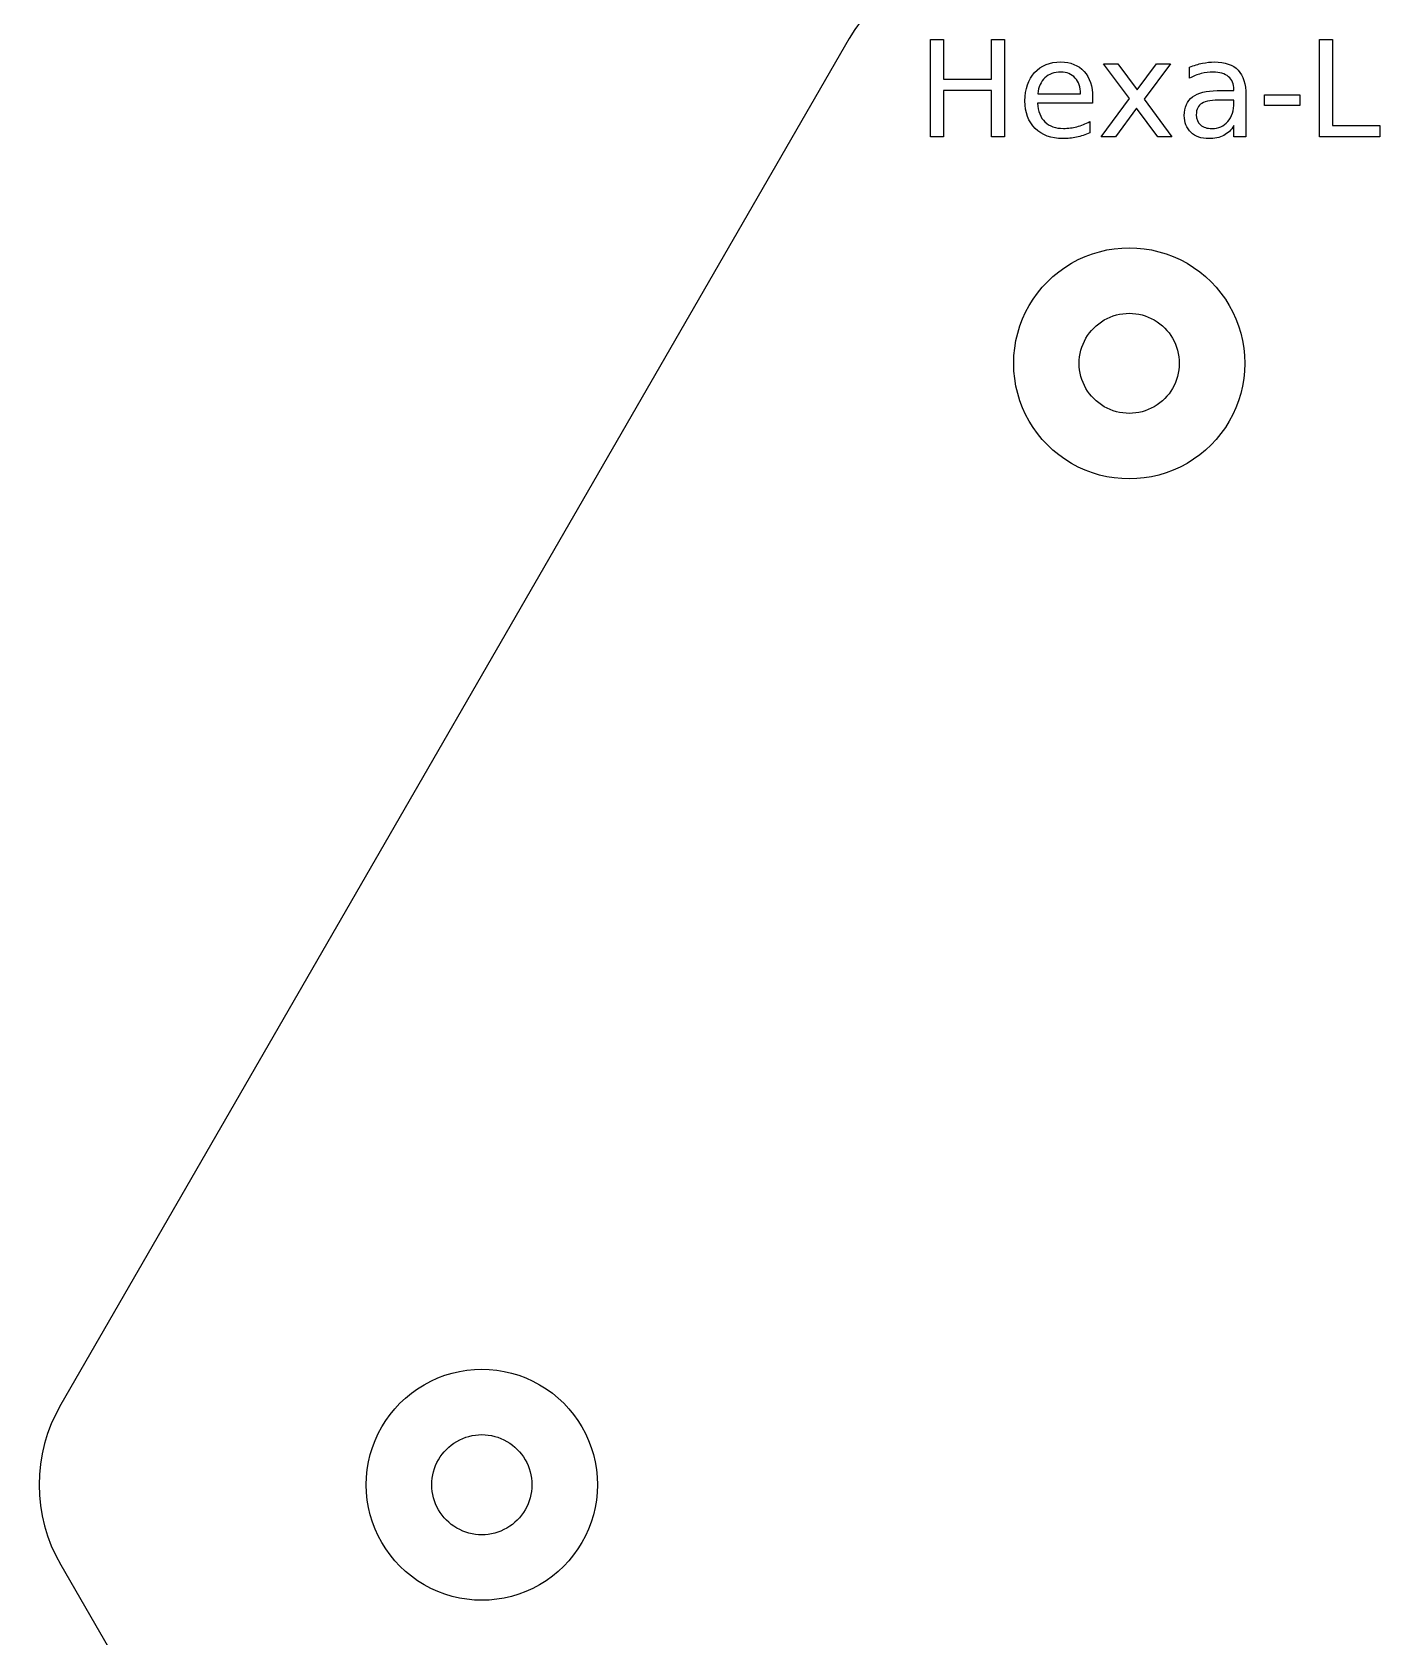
# Model space of a CAD drawing. Extents: x 5 to 216, y 5 to 284.
# Drawn here: x 4.87 to 38.52, y 139.57 to 179.64 of the extents above; entities that cross this region are included whole.
import ezdxf

# ---------------------------------------------------------------- set-up
doc = ezdxf.new("R2010")
doc.units = 0
doc.layers.add('Layer_1', color=7, linetype='CONTINUOUS')

msp = doc.modelspace()

# ---------------------------------------------------------------- linework, layer by layer
at = {"layer": 'Layer_1', "color": 7}
for p, q in [((25.276468, 179.475266), (5.585868, 145.370146)), ((31.016168, 171.368736), (31.016168, 171.368736)), ((14.851178, 143.370136), (14.851178, 143.370136))]:
    msp.add_line(p, q, dxfattribs=at)
at = {"layer": 'Layer_1', "color": 3}
for p, q in [((27.301708, 179.455656), (27.630228, 179.455656)), ((27.301708, 177.027556), (27.301708, 179.455656)), ((27.630228, 179.455656), (27.630228, 178.460346)), ((28.823948, 178.460346), (28.823948, 179.455656)), ((28.823948, 179.455656), (29.152468, 179.455656)), ((29.152468, 179.455656), (29.152468, 177.027556)), ((37.014099, 179.455656), (37.342616, 179.455656)), ((37.014099, 177.027556), (37.014099, 179.455656)), ((37.342616, 179.455656), (37.342616, 177.304026)), ((32.273378, 177.980576), (31.626098, 178.849036)), ((31.626098, 178.849036), (31.979008, 178.849036)), ((31.979008, 178.849036), (32.462028, 178.200136)), ((32.462028, 178.200136), (32.945048, 178.849036)), ((33.297958, 178.849036), (32.639298, 177.962686)), ((32.945048, 178.849036), (33.297958, 178.849036)), ((33.774468, 178.489606), (33.774468, 178.766086)), ((27.630228, 178.460346), (28.823948, 178.460346)), ((28.823948, 178.183866), (27.630228, 178.183866)), ((27.630228, 178.183866), (27.630228, 177.027556)), ((28.823948, 177.027556), (28.823948, 178.183866)), ((29.985138, 178.099276), (31.052008, 178.100906)), ((31.351248, 178.013106), (31.351248, 177.866736)), ((31.351248, 178.013096), (31.351248, 178.013106)), ((31.565928, 177.027556), (32.273378, 177.980576)), ((32.639298, 177.962686), (33.332108, 177.027556)), ((34.460778, 178.177326), (34.880368, 178.177326)), ((34.880368, 177.943236), (34.582748, 177.943176)), ((34.880368, 178.177326), (34.880368, 178.206626)), ((34.880368, 177.876536), (34.880368, 177.943236)), ((35.179608, 178.066776), (35.179608, 177.027556)), ((35.179608, 178.066716), (35.179608, 178.066776)), ((35.646364, 178.073276), (36.522951, 178.073276)), ((35.646364, 177.806566), (35.646364, 178.073276)), ((36.522951, 178.073276), (36.522951, 177.806566)), ((31.351248, 177.866736), (29.975388, 177.866736)), ((32.449018, 177.743136), (31.918838, 177.027556)), ((32.979198, 177.027556), (32.449018, 177.743136)), ((36.522951, 177.806566), (35.646364, 177.806566)), ((31.281318, 177.403246), (31.281318, 177.120266)), ((34.880368, 177.027556), (34.880368, 177.304026)), ((37.342616, 177.304026), (38.524951, 177.304026)), ((38.524951, 177.304026), (38.524951, 177.027556)), ((27.630228, 177.027556), (27.301708, 177.027556)), ((29.152468, 177.027556), (28.823948, 177.027556)), ((31.918838, 177.027556), (31.565928, 177.027556)), ((33.332108, 177.027556), (32.979198, 177.027556)), ((35.179608, 177.027556), (34.880368, 177.027556)), ((38.524951, 177.027556), (37.014099, 177.027556))]:
    msp.add_line(p, q, dxfattribs=at)
at = {"layer": 'Layer_1', "color": 5}
for p, q in [((29.381552, 171.368736), (29.381552, 171.368736)), ((13.216562, 143.370136), (13.216562, 143.370136))]:
    msp.add_line(p, q, dxfattribs=at)
at = {"layer": 'Layer_1', "color": 7}
for points in [[(28.740578, 181.475266), (27.311512, 181.475269), (25.991, 180.712873), (25.276468, 179.475266)], [(31.016168, 171.368736), (31.016168, 171.815318), (31.254416, 172.227977), (31.641168, 172.451268)], [(31.641168, 172.451268), (32.027919, 172.674559), (32.504416, 172.674559), (32.891168, 172.451268)], [(32.891168, 172.451268), (33.277919, 172.227977), (33.516168, 171.815318), (33.516168, 171.368736)], [(31.641168, 170.286204), (31.254416, 170.509495), (31.016168, 170.922154), (31.016168, 171.368736)], [(33.516168, 171.368736), (33.516168, 170.922154), (33.277919, 170.509495), (32.891168, 170.286204)], [(32.891168, 170.286204), (32.504416, 170.062913), (32.027919, 170.062913), (31.641168, 170.286204)], [(5.585868, 145.370146), (4.871337, 144.132541), (4.871337, 142.60775), (5.585868, 141.370146)], [(15.476178, 144.452668), (15.862929, 144.675959), (16.339426, 144.675959), (16.726178, 144.452668)], [(14.851178, 143.370136), (14.851178, 143.816718), (15.089426, 144.229377), (15.476178, 144.452668)], [(16.726178, 144.452668), (17.112929, 144.229377), (17.351178, 143.816718), (17.351178, 143.370136)], [(15.476178, 142.287604), (15.089426, 142.510895), (14.851178, 142.923554), (14.851178, 143.370136)], [(17.351178, 143.370136), (17.351178, 142.923554), (17.112929, 142.510895), (16.726178, 142.287604)], [(16.726178, 142.287604), (16.339426, 142.064313), (15.862929, 142.064313), (15.476178, 142.287604)], [(5.585868, 141.370146), (5.585868, 141.370146), (25.276468, 107.265026), (25.276468, 107.265026)]]:
    msp.add_open_spline(points, degree=3, dxfattribs=at)
at = {"layer": 'Layer_1', "color": 3}
for points in [[(29.903828, 178.629476), (30.065374, 178.805116), (30.282758, 178.892936), (30.555978, 178.892936)], [(30.555978, 178.892936), (30.801011, 178.892936), (30.994544, 178.813789), (31.136578, 178.655496)], [(33.774468, 178.766086), (33.883974, 178.808352), (33.990228, 178.839786), (34.093228, 178.860386)], [(34.093228, 178.860386), (34.196228, 178.882052), (34.296518, 178.892886), (34.394098, 178.892886)], [(34.394098, 178.892886), (34.657564, 178.892886), (34.854348, 178.824579), (34.984448, 178.687966)], [(29.663128, 177.920396), (29.663128, 178.218556), (29.743361, 178.454916), (29.903828, 178.629476)], [(30.157528, 178.497726), (30.057781, 178.403399), (30.000318, 178.270582), (29.985138, 178.099276)], [(30.559228, 178.639216), (30.392261, 178.639216), (30.258361, 178.592052), (30.157528, 178.497726)], [(30.913768, 178.492846), (30.824861, 178.590426), (30.706681, 178.639216), (30.559228, 178.639216)], [(31.052008, 178.100906), (31.050008, 178.264626), (31.003928, 178.395272), (30.913768, 178.492846)], [(31.136578, 178.655496), (31.279691, 178.498282), (31.351248, 178.284149), (31.351248, 178.013096)], [(34.059078, 178.601826), (33.960411, 178.576892), (33.865541, 178.539486), (33.774468, 178.489606)], [(34.363198, 178.639226), (34.259111, 178.639226), (34.157738, 178.626759), (34.059078, 178.601826)], [(34.743758, 178.525386), (34.653764, 178.601279), (34.526911, 178.639226), (34.363198, 178.639226)], [(34.880368, 178.206626), (34.880368, 178.344319), (34.834831, 178.450572), (34.743758, 178.525386)], [(34.984448, 178.687966), (35.114554, 178.551359), (35.179608, 178.344276), (35.179608, 178.066716)], [(29.916838, 177.234086), (29.747698, 177.403226), (29.663128, 177.631996), (29.663128, 177.920396)], [(33.641108, 177.557696), (33.641108, 177.762609), (33.709414, 177.917109), (33.846028, 178.021196)], [(33.846028, 178.021196), (33.983721, 178.125282), (34.188638, 178.177326), (34.460778, 178.177326)], [(34.582748, 177.943176), (34.340968, 177.943176), (34.173458, 177.915542), (34.080218, 177.860276)], [(29.975388, 177.866736), (29.988388, 177.660736), (30.050188, 177.503526), (30.160788, 177.395106)], [(33.805368, 177.136476), (33.695861, 177.241649), (33.641108, 177.382056), (33.641108, 177.557696)], [(34.080218, 177.860276), (33.986978, 177.805009), (33.940358, 177.710682), (33.940358, 177.577296)], [(33.940358, 177.577296), (33.940358, 177.471042), (33.975051, 177.386472), (34.044438, 177.323586)], [(34.729118, 177.406526), (34.829951, 177.524706), (34.880368, 177.681376), (34.880368, 177.876536)], [(30.608018, 176.980386), (30.317451, 176.980386), (30.087058, 177.064952), (29.916838, 177.234086)], [(30.160788, 177.395106), (30.272461, 177.287766), (30.427501, 177.234096), (30.625908, 177.234096)], [(30.625908, 177.234096), (30.740834, 177.234096), (30.851968, 177.248196), (30.959308, 177.276396)], [(31.281318, 177.120266), (31.173984, 177.074732), (31.063938, 177.040039), (30.951178, 177.016186)], [(30.959308, 177.276396), (31.067728, 177.304596), (31.175064, 177.346879), (31.281318, 177.403246)], [(34.250978, 176.980356), (34.064498, 176.980356), (33.915961, 177.032396), (33.805368, 177.136476)], [(34.044438, 177.323586), (34.114911, 177.261786), (34.210321, 177.230886), (34.330668, 177.230886)], [(34.330668, 177.230886), (34.496554, 177.230886), (34.629371, 177.289432), (34.729118, 177.406526)], [(34.880368, 177.304026), (34.812061, 177.193439), (34.726951, 177.111582), (34.625038, 177.058456)], [(30.951178, 177.016186), (30.838418, 176.992319), (30.724031, 176.980386), (30.608018, 176.980386)], [(34.625038, 177.058456), (34.523118, 177.006389), (34.398431, 176.980356), (34.250978, 176.980356)]]:
    msp.add_open_spline(points, degree=3, dxfattribs=at)
at = {"layer": 'Layer_1', "color": 5}
for points in [[(30.82386, 173.866886), (31.716363, 174.382173), (32.815972, 174.382173), (33.708476, 173.866886)], [(29.381552, 171.368736), (29.381552, 172.39931), (29.931357, 173.351599), (30.82386, 173.866886)], [(33.708476, 173.866886), (34.600979, 173.351599), (35.150783, 172.39931), (35.150783, 171.368736)], [(30.82386, 168.870586), (29.931357, 169.385872), (29.381552, 170.338162), (29.381552, 171.368736)], [(35.150783, 171.368736), (35.150783, 170.338162), (34.600979, 169.385872), (33.708476, 168.870586)], [(33.708476, 168.870586), (32.815972, 168.355299), (31.716363, 168.355299), (30.82386, 168.870586)], [(14.65887, 145.868286), (15.551373, 146.383573), (16.650982, 146.383573), (17.543486, 145.868286)], [(13.216562, 143.370136), (13.216562, 144.40071), (13.766367, 145.352999), (14.65887, 145.868286)], [(17.543486, 145.868286), (18.435989, 145.352999), (18.985793, 144.40071), (18.985793, 143.370136)], [(14.65887, 140.871986), (13.766367, 141.387272), (13.216562, 142.339562), (13.216562, 143.370136)], [(18.985793, 143.370136), (18.985793, 142.339562), (18.435989, 141.387272), (17.543486, 140.871986)], [(17.543486, 140.871986), (16.650982, 140.356699), (15.551373, 140.356699), (14.65887, 140.871986)]]:
    msp.add_open_spline(points, degree=3, dxfattribs=at)

doc.saveas('drawing.dxf')
